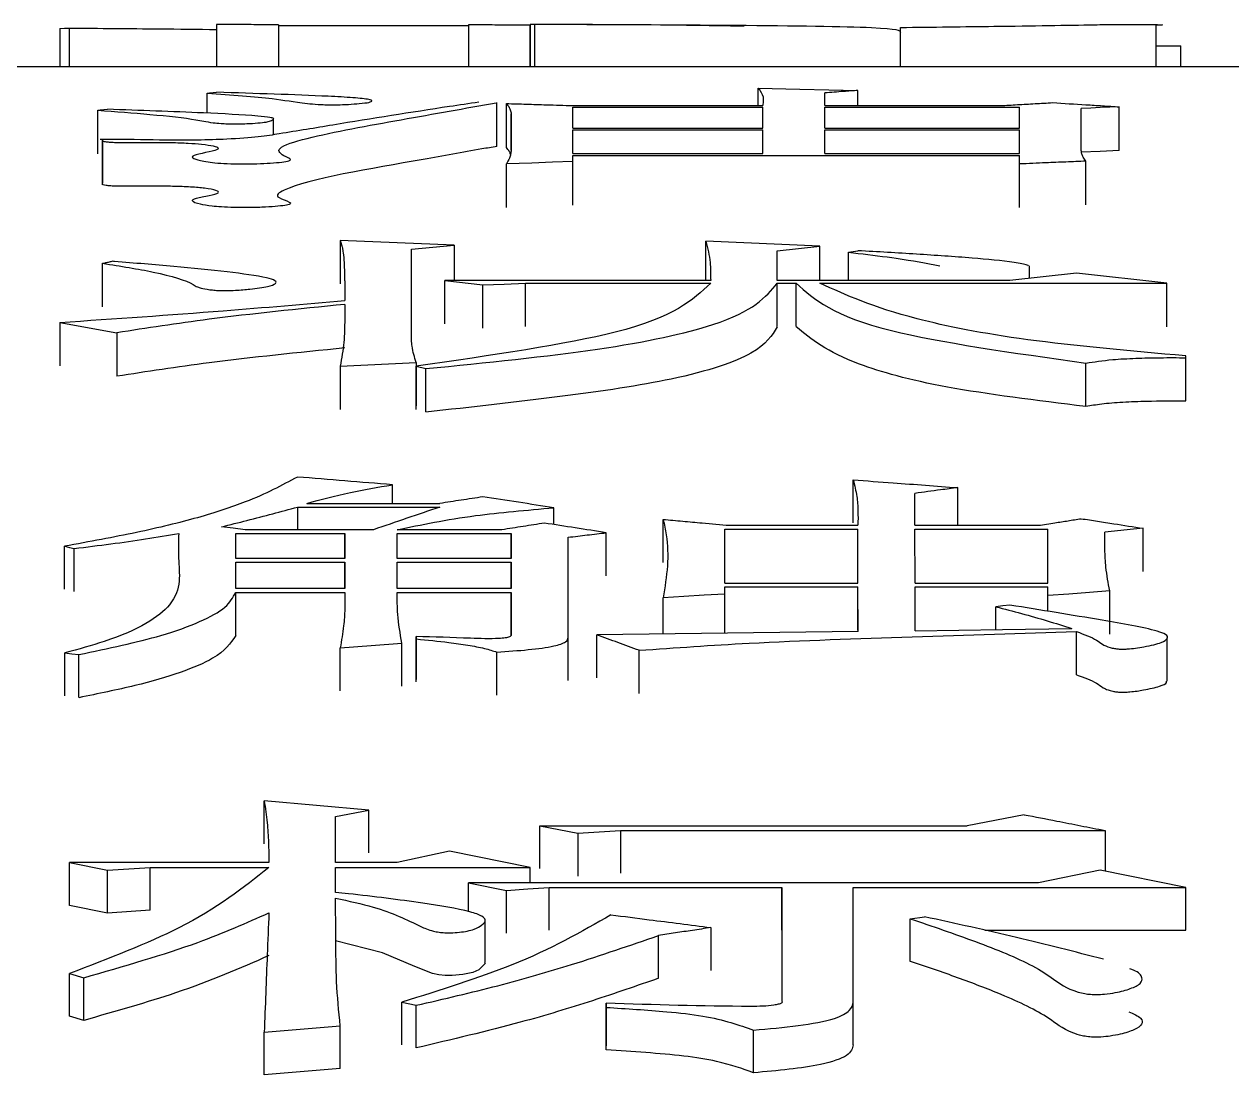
# Model space of a CAD drawing. Header units: millimetres. Extents: x 5231 to 7653, y 7068 to 7959.
# Drawn here: x 6735.838 to 6738.588, y 7420.917 to 7423.309 of the extents above; entities that cross this region are included whole.
import ezdxf

# ---------------------------------------------------------------- set-up
doc = ezdxf.new("R2010")
doc.units = ezdxf.units.MM

msp = doc.modelspace()

# ---------------------------------------------------------------- linework, layer by layer
at = {"color": 7, "linetype": 'Continuous', "lineweight": 25}
for p, q in [((6735.9191, 7423.2999), (6735.9191, 7423.2125)), ((6735.9408, 7423.2125), (6735.9408, 7423.3005)), ((6736.4167, 7423.3079), (6736.4167, 7423.2125)), ((6736.4167, 7423.3066), (6736.8494, 7423.3065)), ((6736.8494, 7423.3079), (6736.8494, 7423.3065)), ((6736.8494, 7423.3065), (6736.8494, 7423.2125)), ((6736.99, 7423.3069), (6736.99, 7423.2125)), ((6736.99, 7423.309), (6737.0009, 7423.3094)), ((6737.8337, 7423.2124), (6737.8338, 7423.302)), ((6738.4155, 7423.2124), (6738.4156, 7423.3076)), ((6738.4155, 7423.2602), (6738.472, 7423.2602)), ((6743.2327, 7423.2123), (6735.7028, 7423.2125)), ((6736.2546, 7423.1067), (6736.2546, 7423.1523)), ((6737.5094, 7423.1239), (6737.5094, 7423.1635)), ((6737.6608, 7423.1239), (6737.6608, 7423.1529)), ((6737.7365, 7423.1239), (6737.7365, 7423.1585)), ((6736.9144, 7423.031), (6736.9144, 7423.1307)), ((6737.0875, 7423.1239), (6737.5202, 7423.1239)), ((6737.0875, 7423.1205), (6737.5202, 7423.1205)), ((6737.0875, 7423.0729), (6737.0875, 7423.1205)), ((6737.521, 7423.1336), (6737.5202, 7423.1239)), ((6737.5202, 7423.0728), (6737.5202, 7423.1205)), ((6737.5202, 7423.0728), (6737.5202, 7423.1205)), ((6737.6608, 7423.1239), (6738.0611, 7423.1239)), ((6737.6608, 7423.1205), (6738.1043, 7423.1205)), ((6737.6608, 7423.0728), (6737.6608, 7423.1205)), ((6738.1043, 7423.0728), (6738.1043, 7423.1205)), ((6738.1043, 7423.0728), (6738.1043, 7423.1205)), ((6736.4059, 7423.0578), (6736.4059, 7423.0946)), ((6736.9469, 7423.0225), (6736.9469, 7423.105)), ((6736.9469, 7423.105), (6736.9469, 7423.0224)), ((6738.245, 7423.0217), (6738.2449, 7423.1177)), ((6737.0875, 7423.0729), (6737.5202, 7423.0728)), ((6737.0875, 7423.069), (6737.5202, 7423.069)), ((6737.0875, 7423.0148), (6737.0875, 7423.069)), ((6737.5202, 7423.0148), (6737.5202, 7423.069)), ((6737.6608, 7423.0728), (6738.1043, 7423.0728)), ((6737.6608, 7423.069), (6738.1043, 7423.069)), ((6737.6608, 7423.0148), (6737.6608, 7423.069)), ((6738.1043, 7423.0148), (6738.1043, 7423.069)), ((6736.0166, 7423.0466), (6736.0166, 7422.947)), ((6736.0166, 7422.9438), (6736.0166, 7423.0434)), ((6737.0875, 7423.0148), (6737.5202, 7423.0148)), ((6737.0875, 7423.0105), (6738.1043, 7423.0105)), ((6737.0875, 7422.9965), (6737.0875, 7423.0105)), ((6737.6608, 7423.0148), (6738.1043, 7423.0148)), ((6738.1043, 7422.9911), (6738.1043, 7423.0105)), ((6736.9361, 7422.8918), (6736.9361, 7422.9911)), ((6738.1043, 7422.8917), (6738.1043, 7422.9911)), ((6736.8171, 7422.806), (6736.5575, 7422.8171)), ((6736.5575, 7422.8171), (6736.5575, 7422.7182)), ((6736.7198, 7422.797), (6736.8171, 7422.806)), ((6736.7198, 7422.6053), (6736.7198, 7422.797)), ((6737.65, 7422.8037), (6737.3904, 7422.8149)), ((6737.5527, 7422.7935), (6737.65, 7422.8037)), ((6737.5527, 7422.7256), (6737.5527, 7422.7935)), ((6737.715, 7422.7256), (6737.715, 7422.7901)), ((6736.0166, 7422.6655), (6736.0166, 7422.7648)), ((6738.2342, 7422.7424), (6738.0827, 7422.7256)), ((6738.1274, 7422.7305), (6738.1274, 7422.759)), ((6738.4397, 7422.7195), (6738.2342, 7422.7424)), ((6736.7955, 7422.7256), (6736.882, 7422.7159)), ((6737.4013, 7422.7256), (6736.7955, 7422.7256)), ((6736.7955, 7422.6269), (6736.7955, 7422.7256)), ((6736.882, 7422.6172), (6736.882, 7422.7159)), ((6736.9794, 7422.7195), (6737.4012, 7422.7195)), ((6738.0827, 7422.7256), (6737.5527, 7422.7256)), ((6737.5527, 7422.7195), (6737.596, 7422.7195)), ((6737.5527, 7422.6208), (6737.5527, 7422.7195)), ((6737.596, 7422.6208), (6737.596, 7422.7195)), ((6737.6501, 7422.7195), (6738.4397, 7422.7195)), ((6735.9194, 7422.6302), (6736.049, 7422.6066)), ((6735.9194, 7422.6302), (6735.9194, 7422.5317)), ((6736.049, 7422.6066), (6736.049, 7422.5081)), ((6738.483, 7422.5499), (6738.483, 7422.554)), ((6738.483, 7422.4514), (6738.483, 7422.5499)), ((6736.5575, 7422.5305), (6736.7306, 7422.5389)), ((6736.5575, 7422.5305), (6736.5575, 7422.4321)), ((6736.7306, 7422.5389), (6736.7306, 7422.4404)), ((6736.7306, 7422.5305), (6736.7522, 7422.525)), ((6736.7306, 7422.4321), (6736.7306, 7422.5305)), ((6738.2558, 7422.439), (6738.2558, 7422.5375)), ((6736.6766, 7422.2181), (6736.6766, 7422.2605)), ((6737.8664, 7422.1682), (6737.8664, 7422.241)), ((6736.4818, 7422.2181), (6736.7847, 7422.2181)), ((6736.4602, 7422.2099), (6736.7847, 7422.2099)), ((6736.4602, 7422.2099), (6736.4602, 7422.1581)), ((6737.0443, 7422.1699), (6737.0443, 7422.2082)), ((6736.6333, 7422.1581), (6736.3412, 7422.1581)), ((6736.9253, 7422.1581), (6736.6874, 7422.1581)), ((6737.2931, 7422.0835), (6737.2931, 7422.1816)), ((6737.4338, 7422.1598), (6737.7366, 7422.1598)), ((6737.4338, 7422.0368), (6737.4338, 7422.1598)), ((6737.4446, 7422.1682), (6737.7366, 7422.1682)), ((6737.7366, 7422.0368), (6737.7366, 7422.1598)), ((6737.7366, 7422.0616), (6737.7366, 7422.1598)), ((6737.8664, 7422.1682), (6738.1477, 7422.1682)), ((6737.8664, 7422.1598), (6738.1693, 7422.1598)), ((6737.8665, 7422.0368), (6737.8664, 7422.1598)), ((6738.1693, 7422.0368), (6738.1693, 7422.1598)), ((6738.1693, 7422.0616), (6738.1693, 7422.1598)), ((6736.3196, 7422.1496), (6736.5684, 7422.1496)), ((6736.3196, 7422.093), (6736.3196, 7422.1496)), ((6736.5684, 7422.093), (6736.5684, 7422.1496)), ((6736.5684, 7422.1496), (6736.5684, 7422.093)), ((6736.6874, 7422.1496), (6736.947, 7422.1496)), ((6736.6874, 7422.093), (6736.6874, 7422.1496)), ((6736.947, 7422.093), (6736.947, 7422.1496)), ((6736.947, 7422.1496), (6736.947, 7422.093)), ((6737.0768, 7421.9132), (6737.0768, 7422.1411)), ((6738.2991, 7422.1244), (6738.2991, 7422.153)), ((6735.9301, 7422.0225), (6735.9301, 7422.1206)), ((6736.5684, 7422.093), (6736.3196, 7422.093)), ((6736.3196, 7422.0843), (6736.5684, 7422.0843)), ((6736.3196, 7422.0243), (6736.3196, 7422.0843)), ((6736.5684, 7422.0243), (6736.5684, 7422.0843)), ((6736.5684, 7422.0843), (6736.5684, 7422.0243)), ((6736.947, 7422.093), (6736.6874, 7422.093)), ((6736.6874, 7422.0843), (6736.947, 7422.0843)), ((6736.6874, 7422.0243), (6736.6874, 7422.0843)), ((6736.947, 7422.0243), (6736.947, 7422.0843)), ((6736.947, 7422.0843), (6736.947, 7422.0243)), ((6736.5684, 7422.0243), (6736.3196, 7422.0243)), ((6736.947, 7422.0243), (6736.6874, 7422.0243)), ((6737.4338, 7422.0368), (6737.7366, 7422.0368)), ((6737.4338, 7422.0279), (6737.7366, 7422.0279)), ((6737.4338, 7422.0118), (6737.4338, 7422.0279)), ((6737.7367, 7421.9261), (6737.7366, 7422.0279)), ((6737.7366, 7421.9298), (6737.7366, 7422.0279)), ((6737.8665, 7422.0368), (6738.1693, 7422.0368)), ((6737.8665, 7422.0279), (6738.1693, 7422.0279)), ((6737.8665, 7421.928), (6737.8665, 7422.0279)), ((6738.1693, 7422.0082), (6738.1693, 7422.0279)), ((6738.1693, 7421.9724), (6738.1693, 7422.0279)), ((6736.3196, 7422.0154), (6736.5684, 7422.0154)), ((6736.3196, 7421.9173), (6736.3196, 7422.0154)), ((6736.6874, 7422.0154), (6736.947, 7422.0154)), ((6736.947, 7422.0154), (6736.947, 7421.9187)), ((6737.2931, 7421.9206), (6737.2931, 7422.0028)), ((6738.1693, 7421.9724), (6738.1693, 7422.0082)), ((6738.0504, 7421.9308), (6738.0504, 7421.9829)), ((6736.7306, 7421.9095), (6736.7306, 7421.915)), ((6736.7306, 7421.915), (6736.7306, 7421.8171)), ((6737.0768, 7421.815), (6737.0768, 7421.9132)), ((6738.2343, 7421.828), (6738.2343, 7421.9262)), ((6738.4411, 7421.8136), (6738.4411, 7421.9122)), ((6736.5576, 7421.791), (6736.5576, 7421.8889)), ((6735.9304, 7421.7797), (6735.9304, 7421.8776)), ((6735.9626, 7421.7759), (6735.9626, 7421.8739)), ((6736.6225, 7421.5199), (6736.3845, 7421.5408)), ((6736.5468, 7421.5051), (6736.6225, 7421.5199)), ((6736.5468, 7421.4003), (6736.5468, 7421.5051)), ((6738.1153, 7421.5093), (6737.9855, 7421.4839)), ((6737.0119, 7421.4839), (6737.0985, 7421.4669)), ((6737.0119, 7421.4839), (6737.9855, 7421.4839)), ((6737.0119, 7421.3864), (6737.0119, 7421.4839)), ((6737.1958, 7421.4733), (6738.2992, 7421.4733)), ((6737.1958, 7421.4733), (6737.1958, 7421.3758)), ((6736.8064, 7421.4262), (6736.6874, 7421.4003)), ((6736.9903, 7421.3894), (6736.8064, 7421.4262)), ((6735.941, 7421.4003), (6736.0276, 7421.3829)), ((6736.3953, 7421.4003), (6735.941, 7421.4003)), ((6735.941, 7421.3028), (6735.941, 7421.4003)), ((6736.1249, 7421.3894), (6736.3953, 7421.3894)), ((6736.6874, 7421.4003), (6736.5468, 7421.4003)), ((6736.5468, 7421.3894), (6736.9903, 7421.3894)), ((6736.5468, 7421.3324), (6736.5468, 7421.3894)), ((6736.9903, 7421.3544), (6736.9903, 7421.3894)), ((6736.0276, 7421.2854), (6736.0276, 7421.3829)), ((6738.2884, 7421.3828), (6738.1477, 7421.3544)), ((6738.4831, 7421.3434), (6738.2884, 7421.3828)), ((6736.8497, 7421.3544), (6736.9362, 7421.3368)), ((6738.1477, 7421.3544), (6736.8497, 7421.3544)), ((6736.8497, 7421.2885), (6736.8497, 7421.3544)), ((6736.9362, 7421.2394), (6736.9362, 7421.3368)), ((6737.0336, 7421.3434), (6737.5636, 7421.3434)), ((6737.5636, 7421.3434), (6737.5636, 7421.0846)), ((6737.7259, 7421.3434), (6738.4831, 7421.3434)), ((6737.7259, 7421.0823), (6737.7259, 7421.3434)), ((6736.0276, 7421.2854), (6735.941, 7421.3028)), ((6736.1249, 7421.2919), (6736.0276, 7421.2854)), ((6737.8557, 7421.2724), (6737.8881, 7421.2768)), ((6736.8878, 7421.1732), (6736.8878, 7421.2711)), ((6737.8556, 7421.175), (6737.8556, 7421.2723)), ((6738.0256, 7421.246), (6738.4831, 7421.246)), ((6735.941, 7421.0502), (6735.941, 7421.1474)), ((6735.941, 7421.1473), (6735.9735, 7421.1381)), ((6735.9735, 7421.0409), (6735.9735, 7421.1381)), ((6736.6982, 7421.0823), (6736.7307, 7421.0752)), ((6736.6982, 7420.9852), (6736.6982, 7421.0823)), ((6736.7307, 7420.9781), (6736.7307, 7421.0752)), ((6737.1634, 7421.0705), (6737.1634, 7421.0799)), ((6737.1634, 7421.0799), (6737.1634, 7420.9828)), ((6737.1634, 7420.9735), (6737.1634, 7421.0705)), ((6737.7259, 7420.9852), (6737.7259, 7421.0823)), ((6735.9735, 7421.0409), (6735.941, 7421.0502)), ((6736.3845, 7421.0139), (6736.5576, 7421.0281)), ((6736.3845, 7420.9169), (6736.3845, 7421.0139)), ((6736.5576, 7420.9311), (6736.3845, 7420.9169))]:
    msp.add_line(p, q, dxfattribs=at)
at = {"color": 7, "linetype": 'Continuous', "lineweight": 25, "flags": 128}
for points in [[(6735.9191, 7423.2999), (6735.9299, 7423.3002), (6735.9408, 7423.3005)], [(6736.2761, 7423.3088), (6736.2761, 7423.2528), (6736.2761, 7423.2125)], [(6736.8494, 7423.3079), (6736.8494, 7423.2519), (6736.8494, 7423.2125)], [(6736.99, 7423.2125), (6736.99, 7423.2497), (6736.99, 7423.2794), (6736.99, 7423.309)], [(6737.0009, 7423.2125), (6737.0009, 7423.2501), (6737.0009, 7423.2798), (6737.0009, 7423.3094)], [(6738.472, 7423.2124), (6738.472, 7423.2162), (6738.472, 7423.2602)], [(6736.2546, 7423.1523), (6736.2601, 7423.1528), (6736.2681, 7423.1535), (6736.2762, 7423.1542)], [(6737.5094, 7423.1635), (6737.6039, 7423.1614), (6737.6702, 7423.16), (6737.7365, 7423.1585)], [(6736.936, 7423.0289), (6736.936, 7423.0848), (6736.936, 7423.1287)], [(6738.3315, 7423.1211), (6738.3099, 7423.1203), (6738.2882, 7423.1194), (6738.2666, 7423.1185), (6738.2449, 7423.1177)], [(6738.3315, 7423.0214), (6738.3315, 7423.0773), (6738.3315, 7423.1211)], [(6736.0058, 7423.1135), (6736.0112, 7423.114), (6736.0193, 7423.1148), (6736.0274, 7423.1156)], [(6736.0058, 7423.0138), (6736.0058, 7423.0502), (6736.0058, 7423.0818), (6736.0058, 7423.1135)], [(6737.5202, 7423.0148), (6737.5202, 7423.0251), (6737.5202, 7423.069)], [(6738.1043, 7423.0148), (6738.1043, 7423.0251), (6738.1043, 7423.069)], [(6738.1043, 7422.9111), (6738.1043, 7422.9667), (6738.1043, 7423.0105)], [(6738.3315, 7423.0214), (6738.2882, 7423.0197), (6738.2449, 7423.0179)], [(6737.0875, 7422.9965), (6737.0409, 7422.9948), (6736.9943, 7422.9932), (6736.9361, 7422.9911)], [(6737.0875, 7422.8971), (6737.0875, 7422.9527), (6737.0875, 7422.9965)], [(6738.2558, 7422.8978), (6738.2558, 7422.9535), (6738.2558, 7422.9973)], [(6736.8171, 7422.806), (6736.8171, 7422.7503), (6736.8171, 7422.7256)], [(6737.3904, 7422.7256), (6737.3904, 7422.7712), (6737.3904, 7422.8149)], [(6737.65, 7422.7256), (6737.65, 7422.76), (6737.65, 7422.8037)], [(6737.715, 7422.7901), (6737.7258, 7422.7918), (6737.7366, 7422.7935)], [(6736.882, 7422.7159), (6736.9307, 7422.7177), (6736.9794, 7422.7195)], [(6736.9794, 7422.6208), (6736.9794, 7422.6759), (6736.9794, 7422.7195)], [(6738.4397, 7422.6203), (6738.4397, 7422.6758), (6738.4397, 7422.7195)], [(6736.7522, 7422.4265), (6736.7522, 7422.4703), (6736.7522, 7422.4976), (6736.7522, 7422.525)], [(6737.7258, 7422.1736), (6737.7258, 7422.2284), (6737.7258, 7422.2718)], [(6737.9638, 7422.1682), (6737.9638, 7422.2106), (6737.9638, 7422.254)], [(6736.3412, 7422.1581), (6736.3142, 7422.1615), (6736.2871, 7422.1648)], [(6738.3857, 7422.1614), (6738.364, 7422.1593), (6738.3424, 7422.1572), (6738.3208, 7422.1551), (6738.2991, 7422.153)], [(6738.3857, 7422.0633), (6738.3857, 7422.1181), (6738.3857, 7422.1614)], [(6737.1633, 7422.0532), (6737.1633, 7422.108), (6737.1633, 7422.1513)], [(6735.9302, 7422.1206), (6735.941, 7422.118), (6735.9518, 7422.1155)], [(6735.9518, 7422.0174), (6735.9518, 7422.0721), (6735.9518, 7422.1155)], [(6738.31, 7422.0189), (6738.2638, 7422.0154), (6738.2166, 7422.0118), (6738.1693, 7422.0082)], [(6738.31, 7421.9206), (6738.31, 7421.9757), (6738.31, 7422.0189)], [(6736.947, 7421.9173), (6736.947, 7421.9721), (6736.947, 7422.0154)], [(6737.4338, 7422.0118), (6737.3865, 7422.0088), (6737.3398, 7422.0058), (6737.2931, 7422.0028)], [(6737.4338, 7421.9224), (6737.4338, 7421.9685), (6737.4338, 7422.0118)], [(6738.0828, 7421.9865), (6738.0666, 7421.9847), (6738.0504, 7421.9829)], [(6736.7306, 7421.8115), (6736.7306, 7421.8385), (6736.7306, 7421.8658), (6736.7306, 7421.9095)], [(6737.7367, 7421.9261), (6737.4392, 7421.9224), (6737.1417, 7421.9187)], [(6737.1417, 7421.8208), (6737.1417, 7421.8755), (6737.1417, 7421.9187)], [(6737.8665, 7421.928), (6737.9661, 7421.9295), (6738.0658, 7421.9311), (6738.2234, 7421.9335)], [(6736.5576, 7421.8889), (6736.6279, 7421.8945), (6736.6982, 7421.9001)], [(6736.6982, 7421.802), (6736.6982, 7421.8569), (6736.6982, 7421.9001)], [(6737.2382, 7421.7856), (6737.2382, 7421.8102), (6737.2382, 7421.835), (6737.2382, 7421.8836)], [(6735.9304, 7421.8776), (6735.9464, 7421.8758), (6735.9626, 7421.8739)], [(6736.9145, 7421.7816), (6736.9145, 7421.8304), (6736.9145, 7421.8795)], [(6736.3845, 7421.4432), (6736.3845, 7421.4978), (6736.3845, 7421.5408)], [(6736.6225, 7421.4222), (6736.6225, 7421.4769), (6736.6225, 7421.5199)], [(6737.0985, 7421.4669), (6737.1471, 7421.4701), (6737.1958, 7421.4733)], [(6738.2992, 7421.4733), (6738.2992, 7421.4186), (6738.2992, 7421.3807)], [(6737.0985, 7421.4669), (6737.0985, 7421.4123), (6737.0985, 7421.3694)], [(6736.0276, 7421.3829), (6736.0762, 7421.3861), (6736.1249, 7421.3894)], [(6736.1249, 7421.2919), (6736.1249, 7421.3465), (6736.1249, 7421.3894)], [(6736.9362, 7421.3368), (6736.9849, 7421.3401), (6737.0336, 7421.3434)], [(6737.0336, 7421.246), (6737.0336, 7421.3006), (6737.0336, 7421.3434)], [(6737.5636, 7421.246), (6737.5636, 7421.3006), (6737.5636, 7421.3434)], [(6738.4831, 7421.246), (6738.4831, 7421.3005), (6738.4831, 7421.3434)], [(6737.4014, 7421.2522), (6737.4014, 7421.1977), (6737.4014, 7421.1548)], [(6736.8865, 7421.1731), (6736.8878, 7421.1705), (6736.8735, 7421.1563), (6736.8594, 7421.1501), (6736.837, 7421.1453), (6736.8125, 7421.1432), (6736.7969, 7421.1432), (6736.7821, 7421.1445), (6736.768, 7421.1473), (6736.7274, 7421.1639), (6736.6541, 7421.1948), (6736.5468, 7421.2217), (6736.5468, 7421.2217)], [(6737.2824, 7421.1368), (6737.2824, 7421.1913), (6737.2824, 7421.2341)], [(6736.5576, 7420.9311), (6736.5576, 7420.9854), (6736.5576, 7421.0281)], [(6737.4987, 7420.9216), (6737.4987, 7420.9496), (6737.4987, 7420.9776), (6737.4987, 7421.0186)]]:
    msp.add_lwpolyline(points, dxfattribs=at)
at = {"color": 7, "linetype": 'Continuous', "lineweight": 25}
for points, knots in [([(6735.9408, 7423.3005), (6735.9751, 7423.3002), (6736.0439, 7423.2997), (6736.1571, 7423.2987), (6736.2329, 7423.2979), (6736.2761, 7423.2974)], [0, 0, 0, 0, 0.300295, 0.600629, 1, 1, 1, 1]), ([(6736.4167, 7423.3079), (6736.4022, 7423.308), (6736.3715, 7423.3082), (6736.3246, 7423.3085), (6736.2923, 7423.3087), (6736.2761, 7423.3088)], [0, 0, 0, 0, 0.3106213, 0.6553103, 1, 1, 1, 1]), ([(6736.99, 7423.3069), (6736.9755, 7423.307), (6736.9448, 7423.3072), (6736.8979, 7423.3076), (6736.8656, 7423.3078), (6736.8494, 7423.3079)], [0, 0, 0, 0, 0.310621, 0.65531, 1, 1, 1, 1]), ([(6737.4774, 7423.3046), (6737.4357, 7423.3053), (6737.3071, 7423.3077), (6737.1179, 7423.3085), (6736.99, 7423.309)], [0, 0, 0, 0, 0.324548, 1, 1, 1, 1]), ([(6737.0009, 7423.3094), (6737.1592, 7423.3088), (6737.4676, 7423.3077), (6737.8265, 7423.3028), (6737.8313, 7423.2951), (6737.8338, 7423.2912)], [0, 0, 0, 0, 0.342182, 0.666711, 1, 1, 1, 1]), ([(6737.8338, 7423.302), (6737.9068, 7423.3028), (6738.0769, 7423.3048), (6738.2311, 7423.3073), (6738.3091, 7423.3087), (6738.3391, 7423.309), (6738.3512, 7423.309), (6738.3629, 7423.309), (6738.3745, 7423.309), (6738.3902, 7423.3089), (6738.4116, 7423.3086), (6738.4291, 7423.3081), (6738.4312, 7423.3075), (6738.4247, 7423.3072), (6738.4157, 7423.307), (6738.4152, 7423.307)], [0, 0, 0, 0, 0.278891, 0.650136, 0.742145, 0.757631, 0.773262, 0.783385, 0.793489, 0.810481, 0.843181, 0.903786, 0.950363, 0.996928, 1, 1, 1, 1]), ([(6736.2546, 7423.1523), (6736.3096, 7423.1485), (6736.4071, 7423.1417), (6736.4537, 7423.1316), (6736.5014, 7423.127), (6736.5218, 7423.126), (6736.5398, 7423.1257), (6736.559, 7423.126), (6736.5804, 7423.127), (6736.6047, 7423.1287), (6736.6257, 7423.1313), (6736.6318, 7423.1346), (6736.6242, 7423.1383), (6736.5883, 7423.1421), (6736.4748, 7423.1482), (6736.3642, 7423.1515), (6736.2762, 7423.1542)], [0, 0, 0, 0, 0.207529, 0.367372, 0.400835, 0.416669, 0.431353, 0.44814, 0.466693, 0.497247, 0.538462, 0.578547, 0.619957, 0.682143, 0.746846, 1, 1, 1, 1]), ([(6737.5094, 7423.1635), (6737.5141, 7423.1572), (6737.5212, 7423.1477), (6737.5211, 7423.1376), (6737.521, 7423.1342)], [0, 0, 0, 0, 0.666365, 1, 1, 1, 1]), ([(6737.7365, 7423.1585), (6737.7257, 7423.1577), (6737.7076, 7423.1564), (6737.6824, 7423.1545), (6737.668, 7423.1534), (6737.6608, 7423.1529)], [0, 0, 0, 0, 0.430351, 0.715176, 1, 1, 1, 1]), ([(6736.8729, 7423.1317), (6736.8508, 7423.1284), (6736.7404, 7423.112), (6736.5907, 7423.088), (6736.4471, 7423.0641), (6736.3754, 7423.0526), (6736.3089, 7423.0475), (6736.233, 7423.045), (6736.1447, 7423.0448), (6736.0727, 7423.0474), (6736.0226, 7423.0467), (6736.0111, 7423.0465)], [0, 0, 0, 0, 0.101091, 0.505417, 0.686144, 0.747623, 0.809949, 0.856214, 0.902538, 0.977672, 1, 1, 1, 1]), ([(6736.0155, 7423.0451), (6736.0155, 7423.0445), (6736.0157, 7423.0433), (6736.0225, 7423.0417), (6736.0339, 7423.0407), (6736.0493, 7423.04), (6736.0791, 7423.0397), (6736.1208, 7423.0402), (6736.1701, 7423.0402), (6736.2123, 7423.0386), (6736.2467, 7423.0359), (6736.2711, 7423.0321), (6736.2837, 7423.0271), (6736.2704, 7423.019), (6736.2122, 7423.0112), (6736.2258, 7423.0018), (6736.2471, 7422.9966), (6736.2772, 7422.9931), (6736.3062, 7422.9915), (6736.338, 7422.9911), (6736.3693, 7422.9915), (6736.4, 7422.9929), (6736.4261, 7422.9952), (6736.4423, 7422.9983), (6736.4466, 7423.0024), (6736.4215, 7423.0118), (6736.4079, 7423.0284), (6736.5058, 7423.0578), (6736.7001, 7423.0924), (6736.8419, 7423.1178), (6736.9128, 7423.1305)], [0, 0, 0, 0, 0.007652, 0.015681, 0.02075, 0.025816, 0.034148, 0.052936, 0.071785, 0.086911, 0.102014, 0.121926, 0.142159, 0.165849, 0.223522, 0.250537, 0.277587, 0.290073, 0.302699, 0.313484, 0.324495, 0.336811, 0.350181, 0.363527, 0.376359, 0.399765, 0.479952, 0.580348, 0.790137, 1, 1, 1, 1]), ([(6736.936, 7423.1287), (6736.938, 7423.1264), (6736.9418, 7423.1217), (6736.9456, 7423.1138), (6736.9464, 7423.1082), (6736.9469, 7423.105)], [0, 0, 0, 0, 0.300884, 0.601781, 1, 1, 1, 1]), ([(6736.936, 7423.1287), (6736.9512, 7423.1282), (6736.9816, 7423.1273), (6737.0321, 7423.1257), (6737.0674, 7423.1246), (6737.0875, 7423.1239)], [0, 0, 0, 0, 0.300788, 0.601575, 1, 1, 1, 1]), ([(6738.0611, 7423.1239), (6738.0739, 7423.1246), (6738.1002, 7423.1262), (6738.1399, 7423.1284), (6738.1666, 7423.1299), (6738.18, 7423.1307)], [0, 0, 0, 0, 0.324476, 0.662238, 1, 1, 1, 1]), ([(6738.18, 7423.1307), (6738.2053, 7423.1291), (6738.2431, 7423.1268), (6738.2936, 7423.1236), (6738.3189, 7423.122), (6738.3315, 7423.1211)], [0, 0, 0, 0, 0.5, 0.75, 1, 1, 1, 1]), ([(6736.0058, 7423.1135), (6736.0462, 7423.1104), (6736.1309, 7423.1039), (6736.2227, 7423.0943), (6736.2533, 7423.0864), (6736.2834, 7423.0835), (6736.2993, 7423.0826), (6736.3136, 7423.0822), (6736.3291, 7423.0823), (6736.3493, 7423.0829), (6736.3714, 7423.0844), (6736.3935, 7423.0869), (6736.402, 7423.0904), (6736.409, 7423.094), (6736.3983, 7423.0975), (6736.3475, 7423.1023), (6736.2227, 7423.1088), (6736.1015, 7423.113), (6736.0274, 7423.1156)], [0, 0, 0, 0, 0.145125, 0.304252, 0.383322, 0.406111, 0.420719, 0.431527, 0.442364, 0.458239, 0.484495, 0.512276, 0.553408, 0.599256, 0.628705, 0.66811, 0.797295, 1, 1, 1, 1]), ([(6736.9144, 7423.031), (6736.903, 7423.0291), (6736.8462, 7423.0195), (6736.6807, 7422.9886), (6736.4572, 7422.9532), (6736.4044, 7422.9167), (6736.4399, 7422.9066), (6736.4463, 7422.9008), (6736.4374, 7422.8974), (6736.4172, 7422.8947), (6736.388, 7422.8926), (6736.3531, 7422.8916), (6736.3172, 7422.8917), (6736.287, 7422.8929), (6736.2593, 7422.8954), (6736.2325, 7422.9), (6736.2174, 7422.9064), (6736.226, 7422.9134), (6736.2604, 7422.9191), (6736.2843, 7422.925), (6736.2776, 7422.9308), (6736.2546, 7422.9354), (6736.2186, 7422.9387), (6736.178, 7422.9403), (6736.1268, 7422.9407), (6736.0845, 7422.94), (6736.0503, 7422.9403), (6736.0344, 7422.941), (6736.0234, 7422.942), (6736.016, 7422.9435), (6736.0157, 7422.9447), (6736.0155, 7422.9454)], [0, 0, 0, 0, 0.032457, 0.162259, 0.500756, 0.571848, 0.613727, 0.628998, 0.641998, 0.655007, 0.667948, 0.681417, 0.694499, 0.706056, 0.716622, 0.736149, 0.767828, 0.794639, 0.821204, 0.847885, 0.870954, 0.894026, 0.910498, 0.927048, 0.942035, 0.965606, 0.97369, 0.979046, 0.98443, 0.990987, 1, 1, 1, 1]), ([(6736.9454, 7423.0128), (6736.9447, 7423.0152), (6736.9429, 7423.0206), (6736.9385, 7423.0259), (6736.936, 7423.0289)], [0, 0, 0, 0, 0.428865, 1, 1, 1, 1]), ([(6736.9469, 7423.0225), (6736.9466, 7423.0195), (6736.946, 7423.0136), (6736.9426, 7423.0031), (6736.9385, 7422.9956), (6736.9361, 7422.9911)], [0, 0, 0, 0, 0.29168, 0.583373, 1, 1, 1, 1]), ([(6738.2558, 7422.9973), (6738.2535, 7423.0003), (6738.2492, 7423.006), (6738.2462, 7423.0141), (6738.2454, 7423.0191), (6738.245, 7423.0217)], [0, 0, 0, 0, 0.365045, 0.682453, 1, 1, 1, 1]), ([(6738.2558, 7422.9973), (6738.2406, 7422.9967), (6738.2102, 7422.9955), (6738.1598, 7422.9934), (6738.1245, 7422.9919), (6738.1043, 7422.9911)], [0, 0, 0, 0, 0.30079, 0.601581, 1, 1, 1, 1]), ([(6736.5575, 7422.8171), (6736.5578, 7422.8162), (6736.5583, 7422.8145), (6736.559, 7422.8122), (6736.5597, 7422.81), (6736.5603, 7422.8078), (6736.5611, 7422.8051), (6736.562, 7422.8015), (6736.5629, 7422.7979), (6736.5637, 7422.7933), (6736.565, 7422.7833), (6736.5662, 7422.7722), (6736.5666, 7422.761), (6736.567, 7422.7497), (6736.5675, 7422.7383), (6736.5677, 7422.7268), (6736.5678, 7422.7219), (6736.5679, 7422.718), (6736.5679, 7422.7151), (6736.568, 7422.7122), (6736.568, 7422.7097), (6736.5681, 7422.7073), (6736.5681, 7422.7053), (6736.5681, 7422.7028), (6736.5681, 7422.7009), (6736.5682, 7422.6984), (6736.5682, 7422.6964), (6736.5682, 7422.6939), (6736.5682, 7422.6922), (6736.5682, 7422.6905), (6736.5682, 7422.6895), (6736.5683, 7422.6882), (6736.5683, 7422.6872), (6736.5683, 7422.686), (6736.5683, 7422.685), (6736.5683, 7422.6837), (6736.5683, 7422.6827), (6736.5683, 7422.6814), (6736.5683, 7422.6806), (6736.5683, 7422.6801)], [0, 0, 0, 0, 0.020702, 0.041404, 0.051755, 0.072457, 0.093159, 0.113861, 0.155266, 0.175968, 0.217372, 0.382989, 0.424393, 0.465797, 0.631413, 0.672817, 0.714222, 0.734924, 0.755626, 0.776328, 0.79703, 0.807381, 0.828083, 0.838434, 0.859136, 0.869487, 0.890189, 0.90054, 0.921242, 0.926417, 0.936768, 0.941944, 0.952295, 0.95747, 0.967821, 0.972997, 0.983348, 0.988524, 1, 1, 1, 1]), ([(6737.3904, 7422.8149), (6737.3943, 7422.7991), (6737.3999, 7422.7767), (6737.4008, 7422.7465), (6737.4011, 7422.7325), (6737.4013, 7422.7256)], [0, 0, 0, 0, 0.5479879, 0.7739918, 1, 1, 1, 1]), ([(6737.715, 7422.7901), (6737.7224, 7422.7892), (6737.7592, 7422.7848), (6737.8383, 7422.7754), (6737.8921, 7422.7651), (6737.9232, 7422.7591)], [0, 0, 0, 0, 0.0950486, 0.475372, 1, 1, 1, 1]), ([(6738.1252, 7422.7583), (6738.1244, 7422.7592), (6738.121, 7422.7623), (6738.0802, 7422.7694), (6737.9918, 7422.7774), (6737.8706, 7422.7859), (6737.7814, 7422.791), (6737.7366, 7422.7935)], [0, 0, 0, 0, 0.040593, 0.158343, 0.408878, 0.703127, 1, 1, 1, 1]), ([(6736.0166, 7422.7648), (6736.0573, 7422.7584), (6736.1488, 7422.744), (6736.2112, 7422.7248), (6736.2296, 7422.7119), (6736.2424, 7422.708), (6736.2552, 7422.7053), (6736.2718, 7422.7035), (6736.2853, 7422.7027), (6736.3016, 7422.7026), (6736.3253, 7422.7035), (6736.3589, 7422.7064), (6736.3951, 7422.7115), (6736.4128, 7422.7185), (6736.4117, 7422.7255), (6736.3808, 7422.7351), (6736.2982, 7422.746), (6736.1785, 7422.7579), (6736.0873, 7422.7654), (6736.0401, 7422.7693), (6736.0383, 7422.7694)], [0, 0, 0, 0, 0.148093, 0.332866, 0.364698, 0.380612, 0.406976, 0.418968, 0.429088, 0.439242, 0.454285, 0.483096, 0.528613, 0.572044, 0.609674, 0.651117, 0.755736, 0.873055, 0.995168, 1, 1, 1, 1]), ([(6736.0166, 7422.7648), (6736.0185, 7422.7652), (6736.023, 7422.7662), (6736.0302, 7422.7677), (6736.0356, 7422.7689), (6736.0383, 7422.7694)], [0, 0, 0, 0, 0.256503, 0.628252, 1, 1, 1, 1]), ([(6737.4012, 7422.7195), (6737.3602, 7422.6809), (6737.2858, 7422.6109), (6736.9022, 7422.5554), (6736.7306, 7422.5305)], [0, 0, 0, 0, 0.5526984, 1, 1, 1, 1]), ([(6736.7522, 7422.525), (6736.8903, 7422.5387), (6737.1622, 7422.5658), (6737.4826, 7422.6351), (6737.5263, 7422.6877), (6737.5527, 7422.7195)], [0, 0, 0, 0, 0.289357, 0.569882, 1, 1, 1, 1]), ([(6737.596, 7422.7195), (6737.6377, 7422.6821), (6737.7132, 7422.6144), (6738.0883, 7422.5612), (6738.2558, 7422.5375)], [0, 0, 0, 0, 0.55346, 1, 1, 1, 1]), ([(6738.483, 7422.554), (6738.356, 7422.5653), (6738.1057, 7422.5876), (6737.8093, 7422.6472), (6737.7102, 7422.6922), (6737.6501, 7422.7195)], [0, 0, 0, 0, 0.288413, 0.568681, 1, 1, 1, 1]), ([(6735.9194, 7422.6302), (6736.0448, 7422.6388), (6736.2683, 7422.6541), (6736.4768, 7422.6721), (6736.5683, 7422.6801)], [0, 0, 0, 0, 0.561153, 1, 1, 1, 1]), ([(6736.5683, 7422.6713), (6736.4618, 7422.6605), (6736.273, 7422.6415), (6736.117, 7422.6172), (6736.049, 7422.6066)], [0, 0, 0, 0, 0.5639782, 1, 1, 1, 1]), ([(6736.5683, 7422.6713), (6736.5681, 7422.6599), (6736.5677, 7422.6318), (6736.5675, 7422.5852), (6736.5609, 7422.5488), (6736.5575, 7422.5305)], [0, 0, 0, 0, 0.252145, 0.626035, 1, 1, 1, 1]), ([(6736.7306, 7422.5389), (6736.7268, 7422.5513), (6736.7215, 7422.5687), (6736.7199, 7422.5906), (6736.7198, 7422.6004), (6736.7198, 7422.6053)], [0, 0, 0, 0, 0.550657, 0.775317, 1, 1, 1, 1]), ([(6737.5527, 7422.6203), (6737.5406, 7422.6004), (6737.5162, 7422.5604), (6737.3007, 7422.4861), (6736.9617, 7422.4489), (6736.7522, 7422.426)], [0, 0, 0, 0, 0.2743384, 0.5515003, 1, 1, 1, 1]), ([(6738.2558, 7422.4385), (6738.1429, 7422.4525), (6737.9198, 7422.4803), (6737.6876, 7422.5455), (6737.6306, 7422.592), (6737.596, 7422.6203)], [0, 0, 0, 0, 0.2870755, 0.5669037, 1, 1, 1, 1]), ([(6736.5683, 7422.5721), (6736.4618, 7422.5614), (6736.2731, 7422.5424), (6736.117, 7422.5181), (6736.049, 7422.5076)], [0, 0, 0, 0, 0.564021, 1, 1, 1, 1]), ([(6738.2558, 7422.5375), (6738.2745, 7422.5405), (6738.3058, 7422.5456), (6738.3691, 7422.5488), (6738.4255, 7422.5502), (6738.4638, 7422.55), (6738.483, 7422.5499)], [0, 0, 0, 0, 0.328875, 0.550213, 0.774687, 1, 1, 1, 1]), ([(6738.483, 7422.4509), (6738.4533, 7422.4509), (6738.4045, 7422.451), (6738.3393, 7422.4485), (6738.29, 7422.4446), (6738.2671, 7422.4405), (6738.2558, 7422.4385)], [0, 0, 0, 0, 0.347094, 0.570106, 0.788274, 1, 1, 1, 1]), ([(6736.4602, 7422.2782), (6736.4246, 7422.2591), (6736.3658, 7422.2275), (6736.2364, 7422.1851), (6736.0979, 7422.1512), (6735.9863, 7422.1309), (6735.9301, 7422.1206)], [0, 0, 0, 0, 0.335049, 0.554128, 0.775717, 1, 1, 1, 1]), ([(6736.6765, 7422.2605), (6736.6405, 7422.2635), (6736.5684, 7422.2694), (6736.4963, 7422.2753), (6736.4602, 7422.2782)], [0, 0, 0, 0, 0.500055, 1, 1, 1, 1]), ([(6737.7258, 7422.2718), (6737.7289, 7422.2592), (6737.7347, 7422.236), (6737.7369, 7422.2015), (6737.7367, 7422.1793), (6737.7366, 7422.1682)], [0, 0, 0, 0, 0.370073, 0.685, 1, 1, 1, 1]), ([(6737.7258, 7422.2718), (6737.7562, 7422.2695), (6737.811, 7422.2654), (6737.8904, 7422.2595), (6737.9393, 7422.2559), (6737.9638, 7422.254)], [0, 0, 0, 0, 0.382821, 0.69141, 1, 1, 1, 1]), ([(6736.4818, 7422.2181), (6736.5129, 7422.2267), (6736.5685, 7422.2422), (6736.6434, 7422.2549), (6736.6765, 7422.2605)], [0, 0, 0, 0, 0.5577161, 1, 1, 1, 1]), ([(6737.9638, 7422.254), (6737.9508, 7422.2523), (6737.9281, 7422.2493), (6737.8956, 7422.245), (6737.8762, 7422.2424), (6737.8664, 7422.241)], [0, 0, 0, 0, 0.400148, 0.700074, 1, 1, 1, 1]), ([(6736.8821, 7422.2329), (6736.8658, 7422.2304), (6736.8334, 7422.2255), (6736.8009, 7422.2206), (6736.7847, 7422.2181)], [0, 0, 0, 0, 0.500001, 1, 1, 1, 1]), ([(6737.0443, 7422.2082), (6737.0173, 7422.2124), (6736.9632, 7422.2206), (6736.9091, 7422.2288), (6736.8821, 7422.2329)], [0, 0, 0, 0, 0.4998724, 1, 1, 1, 1]), ([(6736.2871, 7422.1648), (6736.3067, 7422.1696), (6736.3468, 7422.1794), (6736.4042, 7422.1945), (6736.4415, 7422.2048), (6736.4602, 7422.2099)], [0, 0, 0, 0, 0.322216, 0.660992, 1, 1, 1, 1]), ([(6736.7847, 7422.2099), (6736.7595, 7422.2013), (6736.709, 7422.1842), (6736.6585, 7422.1668), (6736.6333, 7422.1581)], [0, 0, 0, 0, 0.5, 1, 1, 1, 1]), ([(6736.6873, 7422.1581), (6736.7429, 7422.1697), (6736.8429, 7422.1906), (6736.9823, 7422.2028), (6737.0443, 7422.2082)], [0, 0, 0, 0, 0.554882, 1, 1, 1, 1]), ([(6738.1477, 7422.1682), (6738.1601, 7422.1701), (6738.1825, 7422.1736), (6738.2149, 7422.1786), (6738.235, 7422.1817), (6738.2451, 7422.1833)], [0, 0, 0, 0, 0.380769, 0.690384, 1, 1, 1, 1]), ([(6738.2451, 7422.1833), (6738.2574, 7422.1814), (6738.2821, 7422.1776), (6738.329, 7422.1703), (6738.3635, 7422.1649), (6738.3857, 7422.1614)], [0, 0, 0, 0, 0.263606, 0.527213, 1, 1, 1, 1]), ([(6737.0227, 7422.1732), (6737.0065, 7422.1707), (6736.974, 7422.1657), (6736.9416, 7422.1606), (6736.9253, 7422.1581)], [0, 0, 0, 0, 0.500001, 1, 1, 1, 1]), ([(6737.1633, 7422.1513), (6737.1399, 7422.155), (6737.093, 7422.1623), (6737.0461, 7422.1696), (6737.0227, 7422.1732)], [0, 0, 0, 0, 0.500001, 1, 1, 1, 1]), ([(6737.2931, 7422.1816), (6737.2956, 7422.17), (6737.303, 7422.1353), (6737.3049, 7422.0761), (6737.297, 7422.0272), (6737.2931, 7422.0028)], [0, 0, 0, 0, 0.202288, 0.600921, 1, 1, 1, 1]), ([(6737.2931, 7422.1816), (6737.3079, 7422.1803), (6737.3375, 7422.1777), (6737.388, 7422.1732), (6737.4237, 7422.1701), (6737.4446, 7422.1682)], [0, 0, 0, 0, 0.2932538, 0.5865075, 1, 1, 1, 1]), ([(6736.1898, 7422.1496), (6736.1892, 7422.1309), (6736.1873, 7422.0782), (6736.2034, 7421.9947), (6736.0821, 7421.9195), (6735.9616, 7421.8862), (6735.9304, 7421.8776)], [0, 0, 0, 0, 0.209588, 0.588888, 0.893437, 1, 1, 1, 1]), ([(6735.9518, 7422.1155), (6735.9799, 7422.1189), (6736.0362, 7422.1257), (6736.1152, 7422.1373), (6736.1649, 7422.1455), (6736.1898, 7422.1496)], [0, 0, 0, 0, 0.332011, 0.66536, 1, 1, 1, 1]), ([(6737.0768, 7422.1411), (6737.0912, 7422.1428), (6737.1201, 7422.1462), (6737.1489, 7422.1496), (6737.1633, 7422.1513)], [0, 0, 0, 0, 0.500003, 1, 1, 1, 1]), ([(6738.31, 7422.0189), (6738.3066, 7422.0369), (6738.3008, 7422.0687), (6738.2986, 7422.1133), (6738.299, 7422.1398), (6738.2991, 7422.153)], [0, 0, 0, 0, 0.394039, 0.696995, 1, 1, 1, 1]), ([(6735.9626, 7421.8739), (6736.0291, 7421.8879), (6736.138, 7421.9109), (6736.2413, 7421.9484), (6736.3014, 7421.9815), (6736.3135, 7422.0041), (6736.3196, 7422.0154)], [0, 0, 0, 0, 0.345958, 0.566155, 0.783835, 1, 1, 1, 1]), ([(6736.5684, 7422.0154), (6736.5684, 7422.0028), (6736.5684, 7421.9777), (6736.5657, 7421.9356), (6736.5605, 7421.9058), (6736.5576, 7421.8889)], [0, 0, 0, 0, 0.303372, 0.606753, 1, 1, 1, 1]), ([(6736.6982, 7421.9001), (6736.6942, 7421.922), (6736.6886, 7421.9524), (6736.6875, 7421.9905), (6736.6874, 7422.0071), (6736.6874, 7422.0154)], [0, 0, 0, 0, 0.560315, 0.780152, 1, 1, 1, 1]), ([(6738.0504, 7421.9829), (6738.0701, 7421.9778), (6738.1108, 7421.9674), (6738.1679, 7421.9508), (6738.2049, 7421.9393), (6738.2234, 7421.9335)], [0, 0, 0, 0, 0.320488, 0.660066, 1, 1, 1, 1]), ([(6738.2343, 7421.9262), (6738.2515, 7421.9198), (6738.2766, 7421.9106), (6738.2916, 7421.8979), (6738.3048, 7421.8913), (6738.3192, 7421.8879), (6738.3292, 7421.8866), (6738.3394, 7421.8862), (6738.3533, 7421.8868), (6738.37, 7421.8887), (6738.3983, 7421.8932), (6738.4288, 7421.9002), (6738.4431, 7421.9104), (6738.441, 7421.9196), (6738.3955, 7421.935), (6738.2688, 7421.9564), (6738.1527, 7421.9752), (6738.0828, 7421.9865)], [0, 0, 0, 0, 0.116231, 0.168325, 0.212707, 0.228805, 0.238855, 0.248985, 0.260208, 0.282034, 0.30802, 0.375106, 0.426006, 0.476991, 0.520419, 0.711069, 1, 1, 1, 1]), ([(6736.3196, 7421.9171), (6736.3076, 7421.8996), (6736.2878, 7421.8708), (6736.1964, 7421.8328), (6736.094, 7421.8024), (6736.0066, 7421.7847), (6735.9626, 7421.7757)], [0, 0, 0, 0, 0.334037, 0.553007, 0.774908, 1, 1, 1, 1]), ([(6736.947, 7421.9187), (6736.9467, 7421.9171), (6736.9462, 7421.9145), (6736.9338, 7421.9117), (6736.904, 7421.9091), (6736.8329, 7421.912), (6736.7713, 7421.9138), (6736.7306, 7421.915)], [0, 0, 0, 0, 0.100185, 0.161773, 0.226321, 0.490481, 1, 1, 1, 1]), ([(6736.7306, 7421.9095), (6736.7558, 7421.9069), (6736.7971, 7421.9028), (6736.8488, 7421.8955), (6736.8876, 7421.8883), (6736.9056, 7421.8824), (6736.9145, 7421.8795)], [0, 0, 0, 0, 0.346429, 0.567933, 0.786121, 1, 1, 1, 1]), ([(6736.9145, 7421.8795), (6736.9634, 7421.8829), (6737.0305, 7421.8876), (6737.0745, 7421.9026), (6737.076, 7421.9097), (6737.0768, 7421.9132)], [0, 0, 0, 0, 0.574728, 0.78886, 1, 1, 1, 1]), ([(6737.2382, 7421.8836), (6737.2222, 7421.8894), (6737.19, 7421.9012), (6737.1579, 7421.9129), (6737.1417, 7421.9187)], [0, 0, 0, 0, 0.497808, 1, 1, 1, 1]), ([(6737.2382, 7421.8836), (6737.3211, 7421.8894), (6737.5228, 7421.9036), (6737.8607, 7421.914), (6738.1097, 7421.9221), (6738.2342, 7421.9262)], [0, 0, 0, 0, 0.258421, 0.628982, 1, 1, 1, 1]), ([(6738.2343, 7421.828), (6738.2514, 7421.8217), (6738.2773, 7421.8123), (6738.291, 7421.8), (6738.304, 7421.7938), (6738.3147, 7421.7906), (6738.3247, 7421.7889), (6738.3338, 7421.7882), (6738.3445, 7421.7882), (6738.3637, 7421.7895), (6738.3928, 7421.794), (6738.4239, 7421.801), (6738.4402, 7421.8084), (6738.4395, 7421.8124), (6738.4393, 7421.8134)], [0, 0, 0, 0, 0.26583, 0.401601, 0.470581, 0.516393, 0.542668, 0.564171, 0.585732, 0.618376, 0.709057, 0.848499, 0.964358, 1, 1, 1, 1]), ([(6736.3845, 7421.5408), (6736.387, 7421.5242), (6736.3917, 7421.4929), (6736.3946, 7421.446), (6736.3951, 7421.4155), (6736.3953, 7421.4003)], [0, 0, 0, 0, 0.359327, 0.679648, 1, 1, 1, 1]), ([(6738.1153, 7421.5093), (6738.14, 7421.5045), (6738.183, 7421.4961), (6738.2443, 7421.4841), (6738.2809, 7421.4769), (6738.2992, 7421.4733)], [0, 0, 0, 0, 0.403163, 0.701581, 1, 1, 1, 1]), ([(6736.3953, 7421.3894), (6736.3368, 7421.3428), (6736.2317, 7421.2591), (6736.0302, 7421.1817), (6735.9409, 7421.1474)], [0, 0, 0, 0, 0.556928, 1, 1, 1, 1]), ([(6736.5468, 7421.3192), (6736.577, 7421.3127), (6736.661, 7421.2946), (6736.7158, 7421.2663), (6736.7601, 7421.246), (6736.7816, 7421.2416), (6736.7954, 7421.2404), (6736.8115, 7421.2403), (6736.8296, 7421.2415), (6736.8484, 7421.2442), (6736.8677, 7421.2496), (6736.8815, 7421.2584), (6736.8913, 7421.2685), (6736.8812, 7421.2793), (6736.8372, 7421.2937), (6736.7312, 7421.3107), (6736.6247, 7421.3239), (6736.5567, 7421.3313), (6736.5468, 7421.3324)], [0, 0, 0, 0, 0.1168709, 0.3258161, 0.3777634, 0.3930422, 0.4059134, 0.4187386, 0.43816, 0.4580419, 0.4811421, 0.5222347, 0.5724984, 0.6068353, 0.6554156, 0.785822, 0.9689907, 1, 1, 1, 1]), ([(6736.5576, 7421.0281), (6736.5544, 7421.0619), (6736.5479, 7421.1286), (6736.5478, 7421.2256), (6736.5471, 7421.288), (6736.5468, 7421.3192)], [0, 0, 0, 0, 0.339409, 0.669697, 1, 1, 1, 1]), ([(6735.9735, 7421.1381), (6736.0649, 7421.1643), (6736.2272, 7421.2109), (6736.3442, 7421.263), (6736.3953, 7421.2858)], [0, 0, 0, 0, 0.562943, 1, 1, 1, 1]), ([(6736.3953, 7421.2858), (6736.394, 7421.254), (6736.3915, 7421.1939), (6736.3879, 7421.1031), (6736.3857, 7421.0436), (6736.3845, 7421.0139)], [0, 0, 0, 0, 0.359691, 0.679842, 1, 1, 1, 1]), ([(6737.1742, 7421.2813), (6737.1063, 7421.2423), (6736.9843, 7421.1721), (6736.7861, 7421.1099), (6736.6982, 7421.0823)], [0, 0, 0, 0, 0.556366, 1, 1, 1, 1]), ([(6737.1742, 7421.2813), (6737.2033, 7421.2776), (6737.2557, 7421.2709), (6737.3314, 7421.2612), (6737.378, 7421.2552), (6737.4014, 7421.2522)], [0, 0, 0, 0, 0.384003, 0.692002, 1, 1, 1, 1]), ([(6738.2955, 7421.1802), (6738.2303, 7421.197), (6738.0997, 7421.2307), (6737.9587, 7421.2614), (6737.8881, 7421.2768)], [0, 0, 0, 0, 0.498873, 1, 1, 1, 1]), ([(6737.4014, 7421.2522), (6737.3874, 7421.25), (6737.3606, 7421.246), (6737.321, 7421.24), (6737.2952, 7421.2361), (6737.2824, 7421.2341)], [0, 0, 0, 0, 0.350983, 0.675492, 1, 1, 1, 1]), ([(6737.8556, 7421.2723), (6737.9059, 7421.2552), (6738.0066, 7421.2208), (6738.1213, 7421.1749), (6738.1835, 7421.1352), (6738.2115, 7421.1121), (6738.2509, 7421.102), (6738.2658, 7421.1), (6738.2816, 7421.0996), (6738.3017, 7421.1008), (6738.3296, 7421.105), (6738.3594, 7421.1132), (6738.3826, 7421.125), (6738.3853, 7421.1397), (6738.3755, 7421.1513), (6738.3588, 7421.1571), (6738.356, 7421.1581)], [0, 0, 0, 0, 0.233309, 0.466725, 0.583593, 0.700677, 0.719177, 0.731617, 0.74415, 0.759264, 0.784129, 0.828431, 0.875439, 0.922845, 0.98712, 1, 1, 1, 1]), ([(6736.7307, 7421.0752), (6736.7939, 7421.0899), (6736.9203, 7421.1191), (6737.1043, 7421.1727), (6737.2179, 7421.2119), (6737.2824, 7421.2341)], [0, 0, 0, 0, 0.301686, 0.603479, 1, 1, 1, 1]), ([(6736.3953, 7421.1884), (6736.329, 7421.1595), (6736.21, 7421.1076), (6736.0461, 7421.0614), (6735.9735, 7421.0409)], [0, 0, 0, 0, 0.556785, 1, 1, 1, 1]), ([(6738.3532, 7421.0607), (6738.3642, 7421.0558), (6738.384, 7421.0469), (6738.3856, 7421.0321), (6738.3683, 7421.0194), (6738.3404, 7421.0105), (6738.3134, 7421.0052), (6738.293, 7421.0029), (6738.2754, 7421.0025), (6738.2599, 7421.0035), (6738.2419, 7421.0067), (6738.2035, 7421.0201), (6738.1652, 7421.0539), (6738.0756, 7421.0958), (6737.9649, 7421.1382), (6737.8932, 7421.1629), (6737.8558, 7421.1749), (6737.8556, 7421.175)], [0, 0, 0, 0, 0.060139, 0.108775, 0.157692, 0.202966, 0.227757, 0.247626, 0.260196, 0.27286, 0.288165, 0.317806, 0.446334, 0.666273, 0.832896, 0.999114, 1, 1, 1, 1]), ([(6737.2824, 7421.1368), (6737.2332, 7421.1197), (6737.1347, 7421.0854), (6736.9558, 7421.0312), (6736.8116, 7420.9972), (6736.7307, 7420.9781)], [0, 0, 0, 0, 0.30485, 0.609852, 1, 1, 1, 1]), ([(6737.5635, 7421.0846), (6737.5639, 7421.0838), (6737.5647, 7421.0823), (6737.5622, 7421.0798), (6737.5556, 7421.0774), (6737.5418, 7421.0747), (6737.5198, 7421.0728), (6737.3909, 7421.0725), (6737.2725, 7421.0764), (6737.1634, 7421.0799)], [0, 0, 0, 0, 0.022685, 0.043674, 0.073631, 0.104665, 0.167541, 0.232295, 1, 1, 1, 1]), ([(6737.1634, 7421.0705), (6737.2096, 7421.0676), (6737.2854, 7421.0628), (6737.3858, 7421.0521), (6737.4489, 7421.0362), (6737.4822, 7421.0245), (6737.4987, 7421.0186)], [0, 0, 0, 0, 0.348609, 0.571047, 0.787247, 1, 1, 1, 1]), ([(6737.4987, 7421.0186), (6737.5332, 7421.0217), (6737.6012, 7421.0278), (6737.6842, 7421.0426), (6737.7218, 7421.063), (6737.7245, 7421.0759), (6737.7259, 7421.0823)], [0, 0, 0, 0, 0.291823, 0.574939, 0.78881, 1, 1, 1, 1]), ([(6737.4987, 7420.9216), (6737.4732, 7420.9308), (6737.4308, 7420.9461), (6737.3407, 7420.9606), (6737.2533, 7420.9678), (6737.1934, 7420.9716), (6737.1634, 7420.9735)], [0, 0, 0, 0, 0.329928, 0.549099, 0.773856, 1, 1, 1, 1]), ([(6737.7259, 7420.9852), (6737.7239, 7420.9769), (6737.72, 7420.9603), (6737.6418, 7420.9343), (6737.5537, 7420.9265), (6737.4987, 7420.9216)], [0, 0, 0, 0, 0.269351, 0.544588, 1, 1, 1, 1])]:
    msp.add_open_spline(points, degree=3, knots=knots, dxfattribs=at)

doc.saveas('drawing.dxf')
